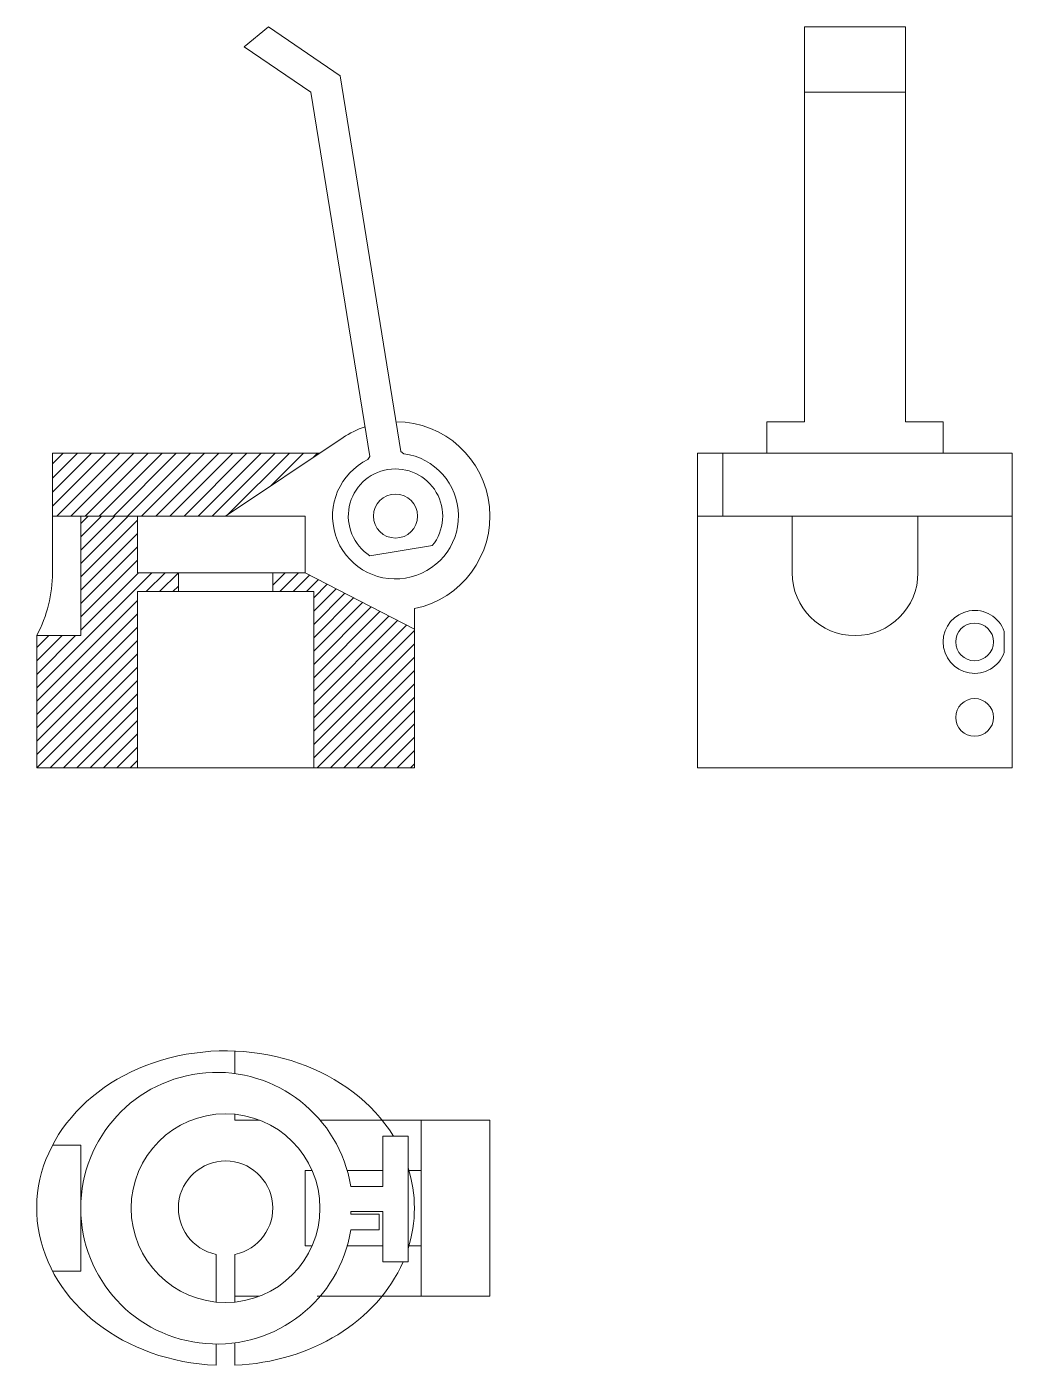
# Model space of a CAD drawing. Header units: millimetres. Extents: x 105 to 261, y 60 to 272.
import ezdxf

# ---------------------------------------------------------------- set-up
doc = ezdxf.new("R2010")
doc.units = ezdxf.units.MM
doc.layers.add('01_Contornos', color=7, linetype='Continuous', lineweight=20)

msp = doc.modelspace()

# ---------------------------------------------------------------- hatches: boundary and pattern name
at = {"layer": '01_Contornos'}
h = msp.add_hatch(dxfattribs=at)
h.set_pattern_fill('LINE', color=2, scale=0.5, angle=45)
h.paths.add_polyline_path([(108.7, 204.7), (108.7, 194.7), (136.19, 194.7), (151.16, 204.7)])
h = msp.add_hatch(dxfattribs=at)
h.set_pattern_fill('_USER', color=2, scale=1.5, angle=45, pattern_type=0)
h.set_pattern_definition([(45, (-93.8058, -45.2987), (-1.06066, 1.06066), [])])
h.paths.add_polyline_path([(150.19, 154.7), (166.19, 154.7), (166.19, 176.7), (148.84, 185.7), (143.69, 185.7), (143.69, 182.7), (150.19, 182.7)])
h.paths.add_polyline_path([(113.19, 175.7), (106.19, 175.7), (106.19, 154.7), (122.19, 154.7), (122.19, 182.7), (128.69, 182.7), (128.69, 185.7), (122.19, 185.7), (122.19, 194.7), (113.19, 194.7)])

# ---------------------------------------------------------------- linework, layer by layer
at = {"layer": '01_Contornos', "color": 2}
for p, q in [((143, 272.47), (139.13, 269.31)), ((143, 272.47), (154.39, 264.69)), ((228.19, 209.7), (228.19, 272.47)), ((228.19, 272.47), (244.19, 272.47)), ((244.19, 272.47), (244.19, 209.7)), ((139.13, 269.31), (149.75, 262.06)), ((164.06, 204.97), (154.39, 264.69)), ((159.13, 204.17), (149.75, 262.06)), ((228.19, 262.06), (244.19, 262.06)), ((222.19, 204.7), (222.19, 209.7)), ((222.19, 209.7), (228.19, 209.7)), ((244.19, 209.7), (250.19, 209.7)), ((250.19, 204.7), (250.19, 209.7)), ((136.19, 194.7), (154.86, 207.17)), ((108.7, 194.7), (108.7, 204.7)), ((108.7, 204.7), (151.16, 204.7)), ((164.06, 204.97), (164.52, 204.61)), ((261.16, 204.7), (211.19, 204.7)), ((211.19, 204.7), (211.19, 194.7)), ((215.19, 204.7), (215.19, 194.7)), ((261.16, 194.7), (261.16, 204.7)), ((159.13, 204.17), (158.81, 203.69)), ((136.19, 194.7), (108.7, 194.7)), ((108.7, 194.7), (108.7, 185.7)), ((148.84, 194.7), (108.7, 194.7)), ((113.19, 175.7), (113.19, 194.7)), ((122.19, 185.7), (122.19, 194.7)), ((148.84, 185.7), (148.84, 194.7)), ((211.19, 154.7), (211.19, 194.7)), ((211.19, 194.7), (261.16, 194.7)), ((211.19, 154.7), (211.19, 194.7)), ((211.19, 194.7), (261.16, 194.7)), ((226.19, 185.7), (226.19, 194.7)), ((246.19, 185.7), (246.19, 194.7)), ((261.16, 194.7), (261.16, 154.7)), ((169.04, 190), (159.13, 188.4)), ((128.69, 185.7), (122.19, 185.7)), ((128.69, 185.7), (128.69, 182.7)), ((128.69, 185.7), (143.69, 185.7)), ((143.69, 185.7), (148.84, 185.7)), ((143.69, 185.7), (143.69, 182.7)), ((148.84, 185.7), (166.19, 176.7)), ((122.19, 182.7), (128.69, 182.7)), ((122.19, 182.7), (122.19, 154.7)), ((128.69, 182.7), (143.69, 182.7)), ((150.19, 182.7), (143.69, 182.7)), ((150.19, 182.7), (150.19, 154.7)), ((166.19, 154.7), (166.19, 180)), ((106.19, 154.7), (106.19, 175.7)), ((113.19, 175.7), (106.19, 175.7)), ((259.91, 173.03), (259.91, 176.37)), ((106.19, 154.7), (166.19, 154.7)), ((211.19, 154.7), (261.16, 154.7)), ((137.69, 106.08), (137.69, 109.67)), ((137.69, 98.7), (137.69, 99.63)), ((137.69, 98.7), (141.58, 98.7)), ((151.21, 98.7), (178.19, 98.7)), ((178.19, 98.7), (167.25, 98.7)), ((167.25, 98.7), (167.25, 70.7)), ((178.19, 98.7), (178.19, 90.7)), ((161.19, 88.15), (161.19, 96.15)), ((161.19, 96.15), (165.19, 96.15)), ((165.19, 96.15), (165.19, 76.15)), ((113.19, 94.7), (108.7, 94.7)), ((113.19, 94.7), (113.19, 74.7)), ((148.84, 90.7), (149.94, 90.7)), ((148.84, 90.7), (148.84, 78.7)), ((155.48, 90.7), (161.19, 90.7)), ((165.19, 90.7), (167.25, 90.7)), ((178.19, 90.7), (178.19, 78.7)), ((156.09, 88.15), (161.19, 88.15)), ((161.19, 84.15), (156.09, 84.15)), ((156.09, 83.73), (156.09, 84.15)), ((160.58, 83.73), (156.09, 83.73)), ((160.58, 81.23), (160.58, 83.73)), ((161.19, 76.15), (161.19, 84.15)), ((156.09, 81.23), (160.58, 81.23)), ((134.69, 77.35), (134.69, 69.78)), ((137.69, 77.35), (137.69, 69.78)), ((148.84, 78.7), (149.94, 78.7)), ((155.48, 78.7), (161.19, 78.7)), ((165.19, 78.7), (167.25, 78.7)), ((178.19, 78.7), (178.19, 70.7)), ((113.19, 74.7), (108.7, 74.7)), ((165.19, 76.15), (161.19, 76.15)), ((137.69, 70.7), (141.58, 70.7)), ((150.76, 70.7), (178.19, 70.7)), ((134.69, 63.1), (134.69, 59.73)), ((137.69, 63.3), (137.69, 59.73))]:
    msp.add_line(p, q, dxfattribs=at)
for centre, radius in [((163.19, 194.7), 3.5), ((255.19, 174.7), 3), ((255.19, 162.7), 3), ((136.19, 84.7), 15)]:
    msp.add_circle(centre, radius, dxfattribs=at)
for centre, radius, start, end in [((163.19, 194.7), 15, 108.7942, 123.749), ((163.19, 194.7), 15, 281.537, 89.6061), ((163.19, 194.7), 10, 116.0165, 82.3838), ((163.19, 194.7), 7.5, 321.1854, 237.2149), ((236.19, 185.7), 10, 180, 0), ((255.19, 174.7), 5, 19.4926, 340.5074), ((134.78, 84.69), 21.59, 9.2219, 350.7781), ((136.19, 84.7), 7.5, 281.537, 258.463)]:
    msp.add_arc(centre, radius, start, end, dxfattribs=at)
for centre, start_param, end_param in [((78.7, 185.7), 2.730076, 3.141593), ((136.19, 84.7), 3.617228, 7.803961), ((136.19, 84.7), 2.882671, 3.400514), ((136.19, 84.7), 1.620817, 2.792445)]:
    msp.add_ellipse(centre, major_axis=(-30, 0), ratio=0.833333, start_param=start_param, end_param=end_param, dxfattribs=at)

doc.saveas('drawing.dxf')
